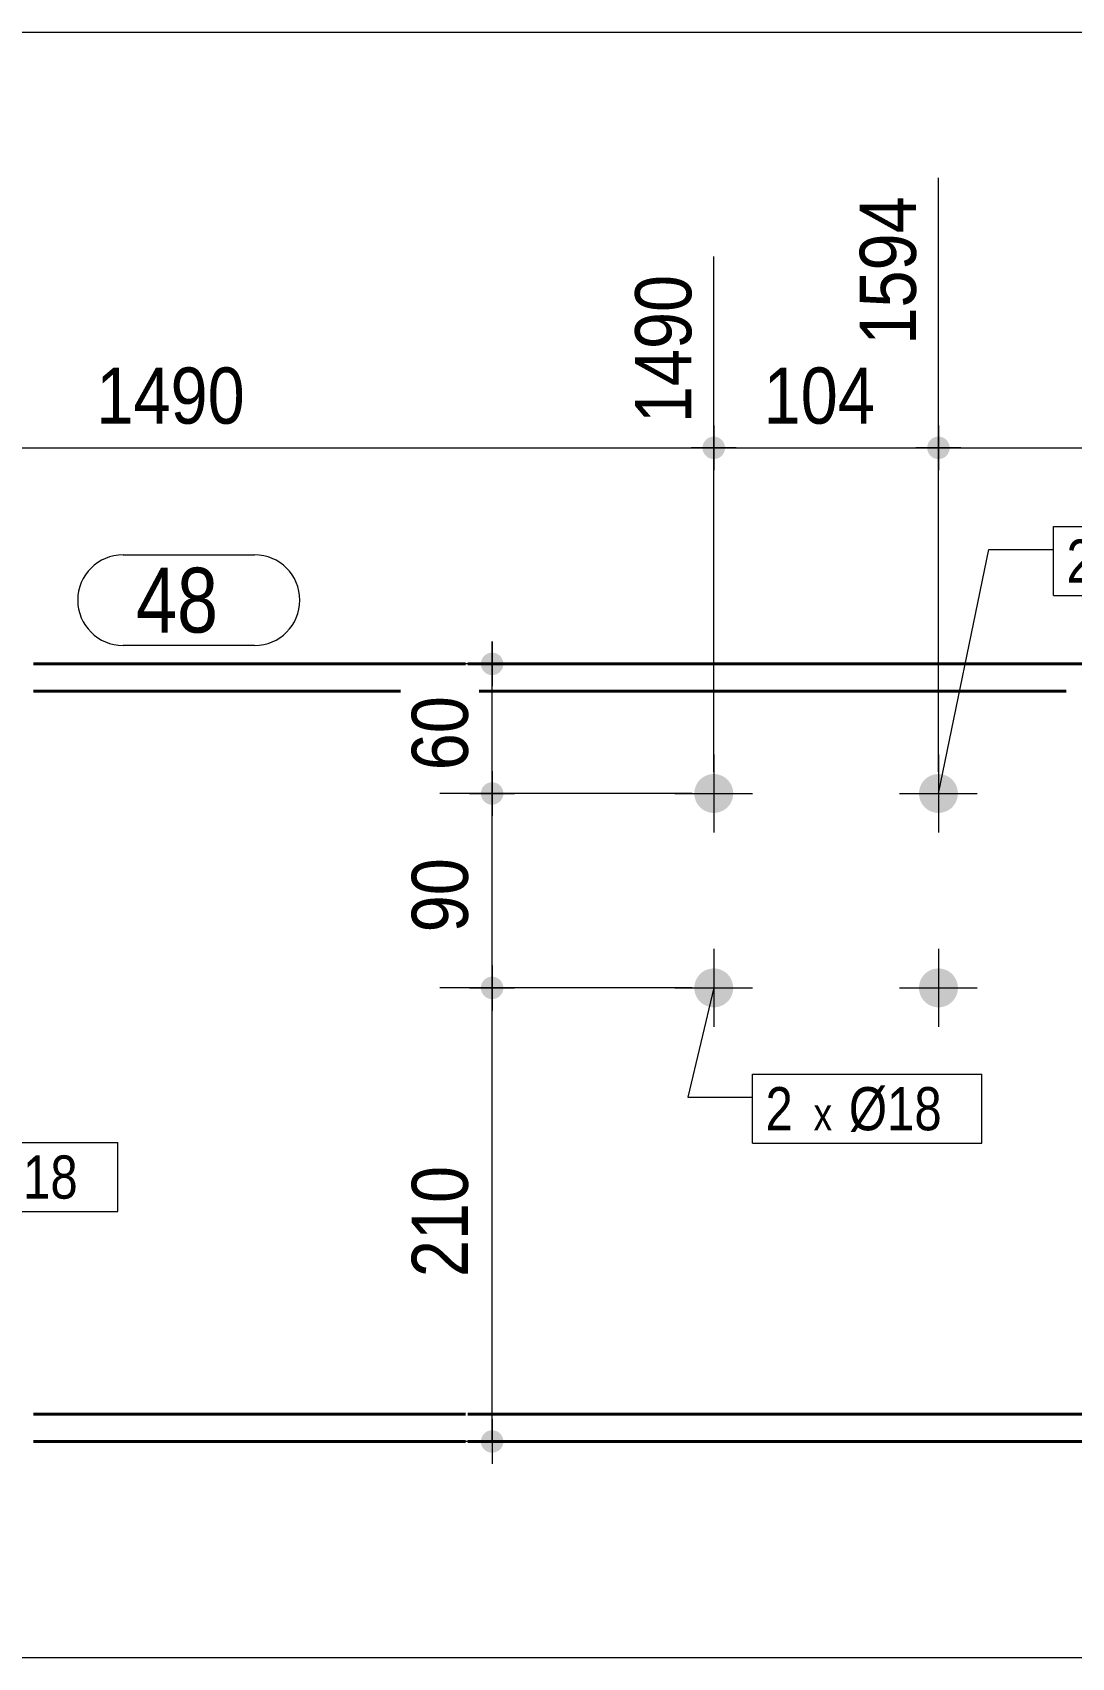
# Model space of a CAD drawing. Header units: millimetres. Extents: x 2 to 287, y 5 to 195.
# Drawn here: x 51.5 to 99.6, y 119.8 to 195 of the extents above; entities that cross this region are included whole.
import ezdxf

# ---------------------------------------------------------------- set-up
doc = ezdxf.new("R2010")
doc.units = ezdxf.units.MM
for name, color, linetype, lineweight in [('Boulon', 7, 'Continuous', 0), ('Cotation', 7, 'Continuous', 0), ('Désignation boulon', 3, 'Continuous', 0), ('Feuille dessin', 5, 'Continuous', 0), ('Piece', 2, 'Continuous', 0), ('Repère pièce', 3, 'Continuous', 0)]:
    doc.layers.add(name, color=color, linetype=linetype, lineweight=lineweight)
doc.styles.add('ARIAL', font='ARIAL.TTF')
doc.styles.add('COMIC_SANS_MS', font='COMIC.TTF')

# ---------------------------------------------------------------- blocks, each defined once
blk = doc.blocks.new('*A3')
at = {"layer": 'Boulon'}
for points in [[(92.557, 159.815), (92.561, 159.859), (92.566, 159.903), (92.574, 159.947), (92.583, 159.99), (92.595, 160.032), (92.609, 160.074), (92.625, 160.115), (92.643, 160.156), (92.663, 160.195), (92.684, 160.234), (92.708, 160.271), (92.733, 160.307), (92.761, 160.342), (92.789, 160.375), (92.82, 160.407), (92.852, 160.438), (92.885, 160.467), (92.92, 160.494), (92.956, 160.519), (92.994, 160.543), (93.032, 160.565), (93.071, 160.585), (93.112, 160.602), (93.153, 160.618), (93.195, 160.632), (93.238, 160.644), (93.281, 160.654), (93.324, 160.661), (93.368, 160.667), (93.412, 160.67), (93.456, 160.671), (93.5, 160.67), (93.544, 160.667), (93.588, 160.661), (93.632, 160.654), (93.675, 160.644), (93.718, 160.632), (93.759, 160.618), (93.801, 160.602), (93.841, 160.585), (93.881, 160.565), (93.919, 160.543), (93.956, 160.519), (93.992, 160.494), (94.027, 160.467), (94.061, 160.438), (94.093, 160.407), (94.123, 160.375), (94.152, 160.342), (94.179, 160.307), (94.205, 160.271), (94.228, 160.234), (94.25, 160.195), (94.27, 160.156), (94.288, 160.115), (94.304, 160.074), (94.318, 160.032), (94.329, 159.99), (94.339, 159.947), (94.347, 159.903), (94.352, 159.859), (94.355, 159.815), (94.356, 159.771), (94.355, 159.727), (94.352, 159.683), (94.347, 159.639), (94.339, 159.595), (94.329, 159.552), (94.318, 159.51), (94.304, 159.468), (94.288, 159.427), (94.27, 159.386), (94.25, 159.347), (94.228, 159.308), (94.205, 159.271), (94.179, 159.235), (94.152, 159.2), (94.123, 159.167), (94.093, 159.135), (94.061, 159.104), (94.027, 159.075), (93.992, 159.048), (93.956, 159.023), (93.919, 158.999), (93.881, 158.977), (93.841, 158.957), (93.801, 158.94), (93.759, 158.924), (93.718, 158.91), (93.675, 158.898), (93.632, 158.888), (93.588, 158.881), (93.544, 158.875), (93.5, 158.872), (93.456, 158.871), (93.412, 158.872), (93.368, 158.875), (93.324, 158.881), (93.281, 158.888), (93.238, 158.898), (93.195, 158.91), (93.153, 158.924), (93.112, 158.94), (93.071, 158.957), (93.032, 158.977), (92.994, 158.999), (92.956, 159.023), (92.92, 159.048), (92.885, 159.075), (92.852, 159.104), (92.82, 159.135), (92.789, 159.167), (92.761, 159.2), (92.733, 159.235), (92.708, 159.271), (92.684, 159.308), (92.663, 159.347), (92.643, 159.386), (92.625, 159.427), (92.609, 159.468), (92.595, 159.51), (92.583, 159.552), (92.574, 159.595), (92.566, 159.639), (92.561, 159.683), (92.557, 159.727), (92.556, 159.771)], [(92.557, 150.815), (92.561, 150.859), (92.566, 150.903), (92.574, 150.947), (92.583, 150.99), (92.595, 151.032), (92.609, 151.074), (92.625, 151.115), (92.643, 151.156), (92.663, 151.195), (92.684, 151.234), (92.708, 151.271), (92.733, 151.307), (92.761, 151.342), (92.789, 151.375), (92.82, 151.407), (92.852, 151.438), (92.885, 151.467), (92.92, 151.494), (92.956, 151.519), (92.994, 151.543), (93.032, 151.565), (93.071, 151.585), (93.112, 151.602), (93.153, 151.618), (93.195, 151.632), (93.238, 151.644), (93.281, 151.654), (93.324, 151.661), (93.368, 151.667), (93.412, 151.67), (93.456, 151.671), (93.5, 151.67), (93.544, 151.667), (93.588, 151.661), (93.632, 151.654), (93.675, 151.644), (93.718, 151.632), (93.759, 151.618), (93.801, 151.602), (93.841, 151.585), (93.881, 151.565), (93.919, 151.543), (93.956, 151.519), (93.992, 151.494), (94.027, 151.467), (94.061, 151.438), (94.093, 151.407), (94.123, 151.375), (94.152, 151.342), (94.179, 151.307), (94.205, 151.271), (94.228, 151.234), (94.25, 151.195), (94.27, 151.156), (94.288, 151.115), (94.304, 151.074), (94.318, 151.032), (94.329, 150.99), (94.339, 150.947), (94.347, 150.903), (94.352, 150.859), (94.355, 150.815), (94.356, 150.771), (94.355, 150.727), (94.352, 150.683), (94.347, 150.639), (94.339, 150.595), (94.329, 150.552), (94.318, 150.51), (94.304, 150.468), (94.288, 150.427), (94.27, 150.386), (94.25, 150.347), (94.228, 150.308), (94.205, 150.271), (94.179, 150.235), (94.152, 150.2), (94.123, 150.167), (94.093, 150.135), (94.061, 150.104), (94.027, 150.075), (93.992, 150.048), (93.956, 150.023), (93.919, 149.999), (93.881, 149.977), (93.841, 149.957), (93.801, 149.94), (93.759, 149.924), (93.718, 149.91), (93.675, 149.898), (93.632, 149.888), (93.588, 149.881), (93.544, 149.875), (93.5, 149.872), (93.456, 149.871), (93.412, 149.872), (93.368, 149.875), (93.324, 149.881), (93.281, 149.888), (93.238, 149.898), (93.195, 149.91), (93.153, 149.924), (93.112, 149.94), (93.071, 149.957), (93.032, 149.977), (92.994, 149.999), (92.956, 150.023), (92.92, 150.048), (92.885, 150.075), (92.852, 150.104), (92.82, 150.135), (92.789, 150.167), (92.761, 150.2), (92.733, 150.235), (92.708, 150.271), (92.684, 150.308), (92.663, 150.347), (92.643, 150.386), (92.625, 150.427), (92.609, 150.468), (92.595, 150.51), (92.583, 150.552), (92.574, 150.595), (92.566, 150.639), (92.561, 150.683), (92.557, 150.727), (92.556, 150.771)]]:
    blk.add_hatch(color=256, dxfattribs=at).paths.add_polyline_path(points, flags=17)
at = {"layer": 'Boulon', "linetype": 'Continuous', "lineweight": 0}
for p, q in [((93.456, 161.571), (93.456, 157.971)), ((91.656, 159.771), (95.256, 159.771)), ((93.456, 152.571), (93.456, 148.971)), ((91.656, 150.771), (95.256, 150.771))]:
    blk.add_line(p, q, dxfattribs=at)
blk = doc.blocks.new('*A4')
at = {"layer": 'Boulon'}
for points in [[(82.157, 159.815), (82.161, 159.859), (82.166, 159.903), (82.174, 159.947), (82.183, 159.99), (82.195, 160.032), (82.209, 160.074), (82.225, 160.115), (82.243, 160.156), (82.263, 160.195), (82.284, 160.234), (82.308, 160.271), (82.333, 160.307), (82.361, 160.342), (82.389, 160.375), (82.42, 160.407), (82.452, 160.438), (82.485, 160.467), (82.52, 160.494), (82.556, 160.519), (82.594, 160.543), (82.632, 160.565), (82.671, 160.585), (82.712, 160.602), (82.753, 160.618), (82.795, 160.632), (82.838, 160.644), (82.881, 160.654), (82.924, 160.661), (82.968, 160.667), (83.012, 160.67), (83.056, 160.671), (83.1, 160.67), (83.144, 160.667), (83.188, 160.661), (83.232, 160.654), (83.275, 160.644), (83.318, 160.632), (83.359, 160.618), (83.401, 160.602), (83.441, 160.585), (83.481, 160.565), (83.519, 160.543), (83.556, 160.519), (83.592, 160.494), (83.627, 160.467), (83.661, 160.438), (83.693, 160.407), (83.723, 160.375), (83.752, 160.342), (83.779, 160.307), (83.805, 160.271), (83.828, 160.234), (83.85, 160.195), (83.87, 160.156), (83.888, 160.115), (83.904, 160.074), (83.918, 160.032), (83.929, 159.99), (83.939, 159.947), (83.947, 159.903), (83.952, 159.859), (83.955, 159.815), (83.956, 159.771), (83.955, 159.727), (83.952, 159.683), (83.947, 159.639), (83.939, 159.595), (83.929, 159.552), (83.918, 159.51), (83.904, 159.468), (83.888, 159.427), (83.87, 159.386), (83.85, 159.347), (83.828, 159.308), (83.805, 159.271), (83.779, 159.235), (83.752, 159.2), (83.723, 159.167), (83.693, 159.135), (83.661, 159.104), (83.627, 159.075), (83.592, 159.048), (83.556, 159.023), (83.519, 158.999), (83.481, 158.977), (83.441, 158.957), (83.401, 158.94), (83.359, 158.924), (83.318, 158.91), (83.275, 158.898), (83.232, 158.888), (83.188, 158.881), (83.144, 158.875), (83.1, 158.872), (83.056, 158.871), (83.012, 158.872), (82.968, 158.875), (82.924, 158.881), (82.881, 158.888), (82.838, 158.898), (82.795, 158.91), (82.753, 158.924), (82.712, 158.94), (82.671, 158.957), (82.632, 158.977), (82.594, 158.999), (82.556, 159.023), (82.52, 159.048), (82.485, 159.075), (82.452, 159.104), (82.42, 159.135), (82.389, 159.167), (82.361, 159.2), (82.333, 159.235), (82.308, 159.271), (82.284, 159.308), (82.263, 159.347), (82.243, 159.386), (82.225, 159.427), (82.209, 159.468), (82.195, 159.51), (82.183, 159.552), (82.174, 159.595), (82.166, 159.639), (82.161, 159.683), (82.157, 159.727), (82.156, 159.771)], [(82.157, 150.815), (82.161, 150.859), (82.166, 150.903), (82.174, 150.947), (82.183, 150.99), (82.195, 151.032), (82.209, 151.074), (82.225, 151.115), (82.243, 151.156), (82.263, 151.195), (82.284, 151.234), (82.308, 151.271), (82.333, 151.307), (82.361, 151.342), (82.389, 151.375), (82.42, 151.407), (82.452, 151.438), (82.485, 151.467), (82.52, 151.494), (82.556, 151.519), (82.594, 151.543), (82.632, 151.565), (82.671, 151.585), (82.712, 151.602), (82.753, 151.618), (82.795, 151.632), (82.838, 151.644), (82.881, 151.654), (82.924, 151.661), (82.968, 151.667), (83.012, 151.67), (83.056, 151.671), (83.1, 151.67), (83.144, 151.667), (83.188, 151.661), (83.232, 151.654), (83.275, 151.644), (83.318, 151.632), (83.359, 151.618), (83.401, 151.602), (83.441, 151.585), (83.481, 151.565), (83.519, 151.543), (83.556, 151.519), (83.592, 151.494), (83.627, 151.467), (83.661, 151.438), (83.693, 151.407), (83.723, 151.375), (83.752, 151.342), (83.779, 151.307), (83.805, 151.271), (83.828, 151.234), (83.85, 151.195), (83.87, 151.156), (83.888, 151.115), (83.904, 151.074), (83.918, 151.032), (83.929, 150.99), (83.939, 150.947), (83.947, 150.903), (83.952, 150.859), (83.955, 150.815), (83.956, 150.771), (83.955, 150.727), (83.952, 150.683), (83.947, 150.639), (83.939, 150.595), (83.929, 150.552), (83.918, 150.51), (83.904, 150.468), (83.888, 150.427), (83.87, 150.386), (83.85, 150.347), (83.828, 150.308), (83.805, 150.271), (83.779, 150.235), (83.752, 150.2), (83.723, 150.167), (83.693, 150.135), (83.661, 150.104), (83.627, 150.075), (83.592, 150.048), (83.556, 150.023), (83.519, 149.999), (83.481, 149.977), (83.441, 149.957), (83.401, 149.94), (83.359, 149.924), (83.318, 149.91), (83.275, 149.898), (83.232, 149.888), (83.188, 149.881), (83.144, 149.875), (83.1, 149.872), (83.056, 149.871), (83.012, 149.872), (82.968, 149.875), (82.924, 149.881), (82.881, 149.888), (82.838, 149.898), (82.795, 149.91), (82.753, 149.924), (82.712, 149.94), (82.671, 149.957), (82.632, 149.977), (82.594, 149.999), (82.556, 150.023), (82.52, 150.048), (82.485, 150.075), (82.452, 150.104), (82.42, 150.135), (82.389, 150.167), (82.361, 150.2), (82.333, 150.235), (82.308, 150.271), (82.284, 150.308), (82.263, 150.347), (82.243, 150.386), (82.225, 150.427), (82.209, 150.468), (82.195, 150.51), (82.183, 150.552), (82.174, 150.595), (82.166, 150.639), (82.161, 150.683), (82.157, 150.727), (82.156, 150.771)]]:
    blk.add_hatch(color=256, dxfattribs=at).paths.add_polyline_path(points, flags=17)
at = {"layer": 'Boulon', "linetype": 'Continuous', "lineweight": 0}
for p, q in [((83.056, 161.571), (83.056, 157.971)), ((81.256, 159.771), (84.856, 159.771)), ((83.056, 152.571), (83.056, 148.971)), ((81.256, 150.771), (84.856, 150.771))]:
    blk.add_line(p, q, dxfattribs=at)
blk = doc.blocks.new('*A17')
at = {"layer": 'Piece', "color": 2, "linetype": 'Continuous', "lineweight": 40}
for p, q in [((71.570616, 165.771008), (51.570616, 165.771008)), ((104.841898, 165.771008), (71.670616, 165.771008)), ((68.556145, 164.501008), (51.570616, 164.501008)), ((99.374201, 164.501008), (72.196145, 164.501008)), ((71.570616, 131.041008), (51.570616, 131.041008)), ((104.841898, 131.041008), (71.670616, 131.041008)), ((51.570616, 129.771008), (71.570616, 129.771008)), ((71.670616, 129.771008), (104.841898, 129.771008))]:
    blk.add_line(p, q, dxfattribs=at)
blk = doc.blocks.new('*A35')
at = {"layer": 'Feuille dessin', "linetype": 'Continuous', "lineweight": 0}
blk.add_line((282, 195), (5, 195), dxfattribs=at)
blk = doc.blocks.new('*A49')
at = {"layer": 'Cotation'}
for points in [[(33.589, 175.252), (33.563, 175.254), (33.538, 175.257), (33.513, 175.261), (33.488, 175.267), (33.463, 175.273), (33.439, 175.281), (33.415, 175.291), (33.392, 175.301), (33.369, 175.312), (33.347, 175.325), (33.325, 175.339), (33.304, 175.353), (33.284, 175.369), (33.265, 175.386), (33.247, 175.403), (33.229, 175.422), (33.212, 175.441), (33.197, 175.461), (33.182, 175.482), (33.168, 175.504), (33.156, 175.526), (33.144, 175.549), (33.134, 175.572), (33.125, 175.596), (33.117, 175.62), (33.11, 175.645), (33.104, 175.67), (33.1, 175.695), (33.097, 175.72), (33.095, 175.745), (33.094, 175.771), (33.095, 175.797), (33.097, 175.822), (33.1, 175.847), (33.104, 175.872), (33.11, 175.897), (33.117, 175.922), (33.125, 175.946), (33.134, 175.97), (33.144, 175.993), (33.156, 176.016), (33.168, 176.038), (33.182, 176.06), (33.197, 176.081), (33.212, 176.101), (33.229, 176.12), (33.247, 176.139), (33.265, 176.156), (33.284, 176.173), (33.304, 176.189), (33.325, 176.203), (33.347, 176.217), (33.369, 176.23), (33.392, 176.241), (33.415, 176.251), (33.439, 176.261), (33.463, 176.269), (33.488, 176.275), (33.513, 176.281), (33.538, 176.285), (33.563, 176.289), (33.589, 176.29), (33.614, 176.291), (33.64, 176.29), (33.665, 176.289), (33.691, 176.285), (33.716, 176.281), (33.741, 176.275), (33.765, 176.269), (33.789, 176.261), (33.813, 176.251), (33.837, 176.241), (33.859, 176.23), (33.882, 176.217), (33.903, 176.203), (33.924, 176.189), (33.944, 176.173), (33.963, 176.156), (33.982, 176.139), (33.999, 176.12), (34.016, 176.101), (34.032, 176.081), (34.047, 176.06), (34.06, 176.038), (34.073, 176.016), (34.084, 175.993), (34.095, 175.97), (34.104, 175.946), (34.112, 175.922), (34.119, 175.897), (34.124, 175.872), (34.129, 175.847), (34.132, 175.822), (34.134, 175.797), (34.134, 175.771), (34.134, 175.745), (34.132, 175.72), (34.129, 175.695), (34.124, 175.67), (34.119, 175.645), (34.112, 175.62), (34.104, 175.596), (34.095, 175.572), (34.084, 175.549), (34.073, 175.526), (34.06, 175.504), (34.047, 175.482), (34.032, 175.461), (34.016, 175.441), (33.999, 175.422), (33.982, 175.403), (33.963, 175.386), (33.944, 175.369), (33.924, 175.353), (33.903, 175.339), (33.882, 175.325), (33.859, 175.312), (33.837, 175.301), (33.813, 175.291), (33.789, 175.281), (33.765, 175.273), (33.741, 175.267), (33.716, 175.261), (33.691, 175.257), (33.665, 175.254), (33.64, 175.252), (33.614, 175.251)], [(83.031, 175.252), (83.005, 175.254), (82.98, 175.257), (82.955, 175.261), (82.93, 175.267), (82.905, 175.273), (82.881, 175.281), (82.857, 175.291), (82.834, 175.301), (82.811, 175.312), (82.789, 175.325), (82.767, 175.339), (82.746, 175.353), (82.726, 175.369), (82.707, 175.386), (82.689, 175.403), (82.671, 175.422), (82.654, 175.441), (82.639, 175.461), (82.624, 175.482), (82.61, 175.504), (82.598, 175.526), (82.586, 175.549), (82.576, 175.572), (82.567, 175.596), (82.559, 175.62), (82.552, 175.645), (82.546, 175.67), (82.542, 175.695), (82.539, 175.72), (82.537, 175.745), (82.536, 175.771), (82.537, 175.797), (82.539, 175.822), (82.542, 175.847), (82.546, 175.872), (82.552, 175.897), (82.559, 175.922), (82.567, 175.946), (82.576, 175.97), (82.586, 175.993), (82.598, 176.016), (82.61, 176.038), (82.624, 176.06), (82.639, 176.081), (82.654, 176.101), (82.671, 176.12), (82.689, 176.139), (82.707, 176.156), (82.726, 176.173), (82.746, 176.189), (82.767, 176.203), (82.789, 176.217), (82.811, 176.23), (82.834, 176.241), (82.857, 176.251), (82.881, 176.261), (82.905, 176.269), (82.93, 176.275), (82.955, 176.281), (82.98, 176.285), (83.005, 176.289), (83.031, 176.29), (83.056, 176.291), (83.082, 176.29), (83.107, 176.289), (83.133, 176.285), (83.158, 176.281), (83.183, 176.275), (83.207, 176.269), (83.231, 176.261), (83.255, 176.251), (83.279, 176.241), (83.301, 176.23), (83.324, 176.217), (83.345, 176.203), (83.366, 176.189), (83.386, 176.173), (83.405, 176.156), (83.424, 176.139), (83.442, 176.12), (83.458, 176.101), (83.474, 176.081), (83.489, 176.06), (83.502, 176.038), (83.515, 176.016), (83.526, 175.993), (83.537, 175.97), (83.546, 175.946), (83.554, 175.922), (83.561, 175.897), (83.566, 175.872), (83.571, 175.847), (83.574, 175.822), (83.576, 175.797), (83.576, 175.771), (83.576, 175.745), (83.574, 175.72), (83.571, 175.695), (83.566, 175.67), (83.561, 175.645), (83.554, 175.62), (83.546, 175.596), (83.537, 175.572), (83.526, 175.549), (83.515, 175.526), (83.502, 175.504), (83.489, 175.482), (83.474, 175.461), (83.458, 175.441), (83.442, 175.422), (83.424, 175.403), (83.405, 175.386), (83.386, 175.369), (83.366, 175.353), (83.345, 175.339), (83.324, 175.325), (83.301, 175.312), (83.279, 175.301), (83.255, 175.291), (83.231, 175.281), (83.207, 175.273), (83.183, 175.267), (83.158, 175.261), (83.133, 175.257), (83.107, 175.254), (83.082, 175.252), (83.056, 175.251)]]:
    blk.add_hatch(color=256, dxfattribs=at).paths.add_polyline_path(points, flags=17)
at = {"layer": 'Cotation', "linetype": 'Continuous', "lineweight": 0}
for p, q in [((83.056, 160.771), (83.056, 184.625)), ((33.614, 166.771), (33.614, 178.839)), ((33.614, 176.811), (33.614, 174.731)), ((83.056, 176.811), (83.056, 174.731)), ((34.654, 175.771), (32.574, 175.771)), ((33.614, 175.771), (32.574, 175.771)), ((33.614, 175.771), (83.056, 175.771)), ((84.096, 175.771), (82.016, 175.771)), ((83.056, 175.771), (84.096, 175.771))]:
    blk.add_line(p, q, dxfattribs=at)
at = {"layer": 'Cotation'}
for p in [(33.614, 175.771), (83.056, 175.771)]:
    blk.add_point(p, dxfattribs=at)
at = {"layer": 'Cotation', "style": 'ARIAL', "width": 0.85}
for s, p in [('1490', (82.016, 176.911)), ('0', (32.574, 176.911))]:
    blk.add_text(s, height=2.6, rotation=90.00021, dxfattribs=at).set_placement(p)
blk.add_text('1490', height=2.6, dxfattribs=at).set_placement((54.478, 176.891))
blk = doc.blocks.new('*A50')
at = {"layer": 'Cotation'}
for points in [[(83.031, 175.252), (83.005, 175.254), (82.98, 175.257), (82.955, 175.261), (82.93, 175.267), (82.905, 175.273), (82.881, 175.281), (82.857, 175.291), (82.834, 175.301), (82.811, 175.312), (82.789, 175.325), (82.767, 175.339), (82.746, 175.353), (82.726, 175.369), (82.707, 175.386), (82.689, 175.403), (82.671, 175.422), (82.654, 175.441), (82.639, 175.461), (82.624, 175.482), (82.61, 175.504), (82.598, 175.526), (82.586, 175.549), (82.576, 175.572), (82.567, 175.596), (82.559, 175.62), (82.552, 175.645), (82.546, 175.67), (82.542, 175.695), (82.539, 175.72), (82.537, 175.745), (82.536, 175.771), (82.537, 175.797), (82.539, 175.822), (82.542, 175.847), (82.546, 175.872), (82.552, 175.897), (82.559, 175.922), (82.567, 175.946), (82.576, 175.97), (82.586, 175.993), (82.598, 176.016), (82.61, 176.038), (82.624, 176.06), (82.639, 176.081), (82.654, 176.101), (82.671, 176.12), (82.689, 176.139), (82.707, 176.156), (82.726, 176.173), (82.746, 176.189), (82.767, 176.203), (82.789, 176.217), (82.811, 176.23), (82.834, 176.241), (82.857, 176.251), (82.881, 176.261), (82.905, 176.269), (82.93, 176.275), (82.955, 176.281), (82.98, 176.285), (83.005, 176.289), (83.031, 176.29), (83.056, 176.291), (83.082, 176.29), (83.107, 176.289), (83.133, 176.285), (83.158, 176.281), (83.183, 176.275), (83.207, 176.269), (83.231, 176.261), (83.255, 176.251), (83.279, 176.241), (83.301, 176.23), (83.324, 176.217), (83.345, 176.203), (83.366, 176.189), (83.386, 176.173), (83.405, 176.156), (83.424, 176.139), (83.442, 176.12), (83.458, 176.101), (83.474, 176.081), (83.489, 176.06), (83.502, 176.038), (83.515, 176.016), (83.526, 175.993), (83.537, 175.97), (83.546, 175.946), (83.554, 175.922), (83.561, 175.897), (83.566, 175.872), (83.571, 175.847), (83.574, 175.822), (83.576, 175.797), (83.576, 175.771), (83.576, 175.745), (83.574, 175.72), (83.571, 175.695), (83.566, 175.67), (83.561, 175.645), (83.554, 175.62), (83.546, 175.596), (83.537, 175.572), (83.526, 175.549), (83.515, 175.526), (83.502, 175.504), (83.489, 175.482), (83.474, 175.461), (83.458, 175.441), (83.442, 175.422), (83.424, 175.403), (83.405, 175.386), (83.386, 175.369), (83.366, 175.353), (83.345, 175.339), (83.324, 175.325), (83.301, 175.312), (83.279, 175.301), (83.255, 175.291), (83.231, 175.281), (83.207, 175.273), (83.183, 175.267), (83.158, 175.261), (83.133, 175.257), (83.107, 175.254), (83.082, 175.252), (83.056, 175.251)], [(93.431, 175.252), (93.405, 175.254), (93.38, 175.257), (93.355, 175.261), (93.33, 175.267), (93.305, 175.273), (93.281, 175.281), (93.257, 175.291), (93.234, 175.301), (93.211, 175.312), (93.189, 175.325), (93.167, 175.339), (93.146, 175.353), (93.126, 175.369), (93.107, 175.386), (93.089, 175.403), (93.071, 175.422), (93.054, 175.441), (93.039, 175.461), (93.024, 175.482), (93.01, 175.504), (92.998, 175.526), (92.986, 175.549), (92.976, 175.572), (92.967, 175.596), (92.959, 175.62), (92.952, 175.645), (92.946, 175.67), (92.942, 175.695), (92.939, 175.72), (92.937, 175.745), (92.936, 175.771), (92.937, 175.797), (92.939, 175.822), (92.942, 175.847), (92.946, 175.872), (92.952, 175.897), (92.959, 175.922), (92.967, 175.946), (92.976, 175.97), (92.986, 175.993), (92.998, 176.016), (93.01, 176.038), (93.024, 176.06), (93.039, 176.081), (93.054, 176.101), (93.071, 176.12), (93.089, 176.139), (93.107, 176.156), (93.126, 176.173), (93.146, 176.189), (93.167, 176.203), (93.189, 176.217), (93.211, 176.23), (93.234, 176.241), (93.257, 176.251), (93.281, 176.261), (93.305, 176.269), (93.33, 176.275), (93.355, 176.281), (93.38, 176.285), (93.405, 176.289), (93.431, 176.29), (93.456, 176.291), (93.482, 176.29), (93.507, 176.289), (93.533, 176.285), (93.558, 176.281), (93.583, 176.275), (93.607, 176.269), (93.631, 176.261), (93.655, 176.251), (93.679, 176.241), (93.701, 176.23), (93.724, 176.217), (93.745, 176.203), (93.766, 176.189), (93.786, 176.173), (93.805, 176.156), (93.824, 176.139), (93.842, 176.12), (93.858, 176.101), (93.874, 176.081), (93.889, 176.06), (93.902, 176.038), (93.915, 176.016), (93.926, 175.993), (93.937, 175.97), (93.946, 175.946), (93.954, 175.922), (93.961, 175.897), (93.966, 175.872), (93.971, 175.847), (93.974, 175.822), (93.976, 175.797), (93.976, 175.771), (93.976, 175.745), (93.974, 175.72), (93.971, 175.695), (93.966, 175.67), (93.961, 175.645), (93.954, 175.62), (93.946, 175.596), (93.937, 175.572), (93.926, 175.549), (93.915, 175.526), (93.902, 175.504), (93.889, 175.482), (93.874, 175.461), (93.858, 175.441), (93.842, 175.422), (93.824, 175.403), (93.805, 175.386), (93.786, 175.369), (93.766, 175.353), (93.745, 175.339), (93.724, 175.325), (93.701, 175.312), (93.679, 175.301), (93.655, 175.291), (93.631, 175.281), (93.607, 175.273), (93.583, 175.267), (93.558, 175.261), (93.533, 175.257), (93.507, 175.254), (93.482, 175.252), (93.456, 175.251)]]:
    blk.add_hatch(color=256, dxfattribs=at).paths.add_polyline_path(points, flags=17)
at = {"layer": 'Cotation', "linetype": 'Continuous', "lineweight": 0}
for p, q in [((93.456, 160.771), (93.456, 188.265)), ((83.056, 160.771), (83.056, 184.625)), ((83.056, 176.811), (83.056, 174.731)), ((93.456, 176.811), (93.456, 174.731)), ((84.096, 175.771), (82.016, 175.771)), ((83.056, 175.771), (82.016, 175.771)), ((83.056, 175.771), (93.456, 175.771)), ((94.496, 175.771), (92.416, 175.771)), ((93.456, 175.771), (94.496, 175.771))]:
    blk.add_line(p, q, dxfattribs=at)
at = {"layer": 'Cotation'}
for p in [(83.056, 175.771), (93.456, 175.771)]:
    blk.add_point(p, dxfattribs=at)
at = {"layer": 'Cotation', "style": 'ARIAL', "width": 0.85}
blk.add_text('1594', height=2.6, rotation=90.00021, dxfattribs=at).set_placement((92.416, 180.551))
blk.add_text('104', height=2.6, dxfattribs=at).set_placement((85.364, 176.891))
blk = doc.blocks.new('*A51')
at = {"layer": 'Cotation'}
for points in [[(93.431, 175.252), (93.405, 175.254), (93.38, 175.257), (93.355, 175.261), (93.33, 175.267), (93.305, 175.273), (93.281, 175.281), (93.257, 175.291), (93.234, 175.301), (93.211, 175.312), (93.189, 175.325), (93.167, 175.339), (93.146, 175.353), (93.126, 175.369), (93.107, 175.386), (93.089, 175.403), (93.071, 175.422), (93.054, 175.441), (93.039, 175.461), (93.024, 175.482), (93.01, 175.504), (92.998, 175.526), (92.986, 175.549), (92.976, 175.572), (92.967, 175.596), (92.959, 175.62), (92.952, 175.645), (92.946, 175.67), (92.942, 175.695), (92.939, 175.72), (92.937, 175.745), (92.936, 175.771), (92.937, 175.797), (92.939, 175.822), (92.942, 175.847), (92.946, 175.872), (92.952, 175.897), (92.959, 175.922), (92.967, 175.946), (92.976, 175.97), (92.986, 175.993), (92.998, 176.016), (93.01, 176.038), (93.024, 176.06), (93.039, 176.081), (93.054, 176.101), (93.071, 176.12), (93.089, 176.139), (93.107, 176.156), (93.126, 176.173), (93.146, 176.189), (93.167, 176.203), (93.189, 176.217), (93.211, 176.23), (93.234, 176.241), (93.257, 176.251), (93.281, 176.261), (93.305, 176.269), (93.33, 176.275), (93.355, 176.281), (93.38, 176.285), (93.405, 176.289), (93.431, 176.29), (93.456, 176.291), (93.482, 176.29), (93.507, 176.289), (93.533, 176.285), (93.558, 176.281), (93.583, 176.275), (93.607, 176.269), (93.631, 176.261), (93.655, 176.251), (93.679, 176.241), (93.701, 176.23), (93.724, 176.217), (93.745, 176.203), (93.766, 176.189), (93.786, 176.173), (93.805, 176.156), (93.824, 176.139), (93.842, 176.12), (93.858, 176.101), (93.874, 176.081), (93.889, 176.06), (93.902, 176.038), (93.915, 176.016), (93.926, 175.993), (93.937, 175.97), (93.946, 175.946), (93.954, 175.922), (93.961, 175.897), (93.966, 175.872), (93.971, 175.847), (93.974, 175.822), (93.976, 175.797), (93.976, 175.771), (93.976, 175.745), (93.974, 175.72), (93.971, 175.695), (93.966, 175.67), (93.961, 175.645), (93.954, 175.62), (93.946, 175.596), (93.937, 175.572), (93.926, 175.549), (93.915, 175.526), (93.902, 175.504), (93.889, 175.482), (93.874, 175.461), (93.858, 175.441), (93.842, 175.422), (93.824, 175.403), (93.805, 175.386), (93.786, 175.369), (93.766, 175.353), (93.745, 175.339), (93.724, 175.325), (93.701, 175.312), (93.679, 175.301), (93.655, 175.291), (93.631, 175.281), (93.607, 175.273), (93.583, 175.267), (93.558, 175.261), (93.533, 175.257), (93.507, 175.254), (93.482, 175.252), (93.456, 175.251)], [(116.302, 175.252), (116.277, 175.254), (116.251, 175.257), (116.226, 175.261), (116.201, 175.267), (116.177, 175.273), (116.152, 175.281), (116.129, 175.291), (116.105, 175.301), (116.082, 175.312), (116.06, 175.325), (116.039, 175.339), (116.018, 175.353), (115.998, 175.369), (115.978, 175.386), (115.96, 175.403), (115.942, 175.422), (115.926, 175.441), (115.91, 175.461), (115.895, 175.482), (115.882, 175.504), (115.869, 175.526), (115.857, 175.549), (115.847, 175.572), (115.838, 175.596), (115.83, 175.62), (115.823, 175.645), (115.818, 175.67), (115.813, 175.695), (115.81, 175.72), (115.808, 175.745), (115.808, 175.771), (115.808, 175.797), (115.81, 175.822), (115.813, 175.847), (115.818, 175.872), (115.823, 175.897), (115.83, 175.922), (115.838, 175.946), (115.847, 175.97), (115.857, 175.993), (115.869, 176.016), (115.882, 176.038), (115.895, 176.06), (115.91, 176.081), (115.926, 176.101), (115.942, 176.12), (115.96, 176.139), (115.978, 176.156), (115.998, 176.173), (116.018, 176.189), (116.039, 176.203), (116.06, 176.217), (116.082, 176.23), (116.105, 176.241), (116.129, 176.251), (116.152, 176.261), (116.177, 176.269), (116.201, 176.275), (116.226, 176.281), (116.251, 176.285), (116.277, 176.289), (116.302, 176.29), (116.328, 176.291), (116.353, 176.29), (116.379, 176.289), (116.404, 176.285), (116.429, 176.281), (116.454, 176.275), (116.478, 176.269), (116.503, 176.261), (116.527, 176.251), (116.55, 176.241), (116.573, 176.23), (116.595, 176.217), (116.616, 176.203), (116.637, 176.189), (116.657, 176.173), (116.677, 176.156), (116.695, 176.139), (116.713, 176.12), (116.73, 176.101), (116.745, 176.081), (116.76, 176.06), (116.774, 176.038), (116.786, 176.016), (116.798, 175.993), (116.808, 175.97), (116.817, 175.946), (116.825, 175.922), (116.832, 175.897), (116.838, 175.872), (116.842, 175.847), (116.845, 175.822), (116.847, 175.797), (116.848, 175.771), (116.847, 175.745), (116.845, 175.72), (116.842, 175.695), (116.838, 175.67), (116.832, 175.645), (116.825, 175.62), (116.817, 175.596), (116.808, 175.572), (116.798, 175.549), (116.786, 175.526), (116.774, 175.504), (116.76, 175.482), (116.745, 175.461), (116.73, 175.441), (116.713, 175.422), (116.695, 175.403), (116.677, 175.386), (116.657, 175.369), (116.637, 175.353), (116.616, 175.339), (116.595, 175.325), (116.573, 175.312), (116.55, 175.301), (116.527, 175.291), (116.503, 175.281), (116.478, 175.273), (116.454, 175.267), (116.429, 175.261), (116.404, 175.257), (116.379, 175.254), (116.353, 175.252), (116.328, 175.251)]]:
    blk.add_hatch(color=256, dxfattribs=at).paths.add_polyline_path(points, flags=17)
at = {"layer": 'Cotation', "linetype": 'Continuous', "lineweight": 0}
for p, q in [((93.456, 160.771), (93.456, 188.265)), ((116.328, 160.771), (116.328, 184.625)), ((93.456, 176.811), (93.456, 174.731)), ((116.328, 176.811), (116.328, 174.731)), ((94.496, 175.771), (92.416, 175.771)), ((93.456, 175.771), (92.416, 175.771)), ((93.456, 175.771), (116.328, 175.771)), ((117.368, 175.771), (115.288, 175.771)), ((116.328, 175.771), (117.368, 175.771))]:
    blk.add_line(p, q, dxfattribs=at)
at = {"layer": 'Cotation'}
for p in [(93.456, 175.771), (116.328, 175.771)]:
    blk.add_point(p, dxfattribs=at)
at = {"layer": 'Cotation', "style": 'ARIAL', "width": 0.85}
blk.add_text('2120', height=2.6, rotation=90.00021, dxfattribs=at).set_placement((115.288, 176.911))
blk.add_text('527', height=2.6, dxfattribs=at).set_placement((101.999, 176.891))
blk = doc.blocks.new('*A62')
at = {"layer": 'Cotation'}
for points in [[(72.771, 150.252), (72.745, 150.253), (72.72, 150.257), (72.695, 150.261), (72.67, 150.267), (72.645, 150.273), (72.621, 150.281), (72.597, 150.291), (72.574, 150.301), (72.551, 150.312), (72.529, 150.325), (72.507, 150.339), (72.486, 150.353), (72.466, 150.369), (72.447, 150.386), (72.428, 150.403), (72.411, 150.422), (72.394, 150.441), (72.378, 150.461), (72.364, 150.482), (72.35, 150.504), (72.338, 150.526), (72.326, 150.549), (72.316, 150.572), (72.307, 150.596), (72.299, 150.62), (72.292, 150.645), (72.286, 150.67), (72.282, 150.695), (72.279, 150.72), (72.277, 150.745), (72.276, 150.771), (72.277, 150.796), (72.279, 150.822), (72.282, 150.847), (72.286, 150.872), (72.292, 150.897), (72.299, 150.922), (72.307, 150.946), (72.316, 150.97), (72.326, 150.993), (72.338, 151.016), (72.35, 151.038), (72.364, 151.06), (72.378, 151.081), (72.394, 151.101), (72.411, 151.12), (72.428, 151.139), (72.447, 151.156), (72.466, 151.173), (72.486, 151.189), (72.507, 151.203), (72.529, 151.217), (72.551, 151.23), (72.574, 151.241), (72.597, 151.251), (72.621, 151.261), (72.645, 151.269), (72.67, 151.275), (72.695, 151.281), (72.72, 151.285), (72.745, 151.288), (72.771, 151.29), (72.796, 151.291), (72.822, 151.29), (72.847, 151.288), (72.872, 151.285), (72.898, 151.281), (72.922, 151.275), (72.947, 151.269), (72.971, 151.261), (72.995, 151.251), (73.018, 151.241), (73.041, 151.23), (73.063, 151.217), (73.085, 151.203), (73.106, 151.189), (73.126, 151.173), (73.145, 151.156), (73.164, 151.139), (73.181, 151.12), (73.198, 151.101), (73.214, 151.081), (73.229, 151.06), (73.242, 151.038), (73.255, 151.016), (73.266, 150.993), (73.277, 150.97), (73.286, 150.946), (73.294, 150.922), (73.301, 150.897), (73.306, 150.872), (73.311, 150.847), (73.314, 150.822), (73.316, 150.796), (73.316, 150.771), (73.316, 150.745), (73.314, 150.72), (73.311, 150.695), (73.306, 150.67), (73.301, 150.645), (73.294, 150.62), (73.286, 150.596), (73.277, 150.572), (73.266, 150.549), (73.255, 150.526), (73.242, 150.504), (73.229, 150.482), (73.214, 150.461), (73.198, 150.441), (73.181, 150.422), (73.164, 150.403), (73.145, 150.386), (73.126, 150.369), (73.106, 150.353), (73.085, 150.339), (73.063, 150.325), (73.041, 150.312), (73.018, 150.301), (72.995, 150.291), (72.971, 150.281), (72.947, 150.273), (72.922, 150.267), (72.898, 150.261), (72.872, 150.257), (72.847, 150.253), (72.822, 150.252), (72.796, 150.251)], [(72.771, 129.252), (72.745, 129.254), (72.72, 129.257), (72.695, 129.261), (72.67, 129.267), (72.645, 129.273), (72.621, 129.281), (72.597, 129.291), (72.574, 129.301), (72.551, 129.312), (72.529, 129.325), (72.507, 129.339), (72.486, 129.353), (72.466, 129.369), (72.447, 129.386), (72.428, 129.403), (72.411, 129.422), (72.394, 129.441), (72.378, 129.461), (72.364, 129.482), (72.35, 129.504), (72.338, 129.526), (72.326, 129.549), (72.316, 129.572), (72.307, 129.596), (72.299, 129.62), (72.292, 129.645), (72.286, 129.67), (72.282, 129.695), (72.279, 129.72), (72.277, 129.745), (72.276, 129.771), (72.277, 129.797), (72.279, 129.822), (72.282, 129.847), (72.286, 129.872), (72.292, 129.897), (72.299, 129.922), (72.307, 129.946), (72.316, 129.97), (72.326, 129.993), (72.338, 130.016), (72.35, 130.038), (72.364, 130.06), (72.378, 130.081), (72.394, 130.101), (72.411, 130.12), (72.428, 130.139), (72.447, 130.156), (72.466, 130.173), (72.486, 130.189), (72.507, 130.203), (72.529, 130.217), (72.551, 130.23), (72.574, 130.241), (72.597, 130.251), (72.621, 130.261), (72.645, 130.269), (72.67, 130.275), (72.695, 130.281), (72.72, 130.285), (72.745, 130.289), (72.771, 130.29), (72.796, 130.291), (72.822, 130.29), (72.847, 130.289), (72.872, 130.285), (72.898, 130.281), (72.922, 130.275), (72.947, 130.269), (72.971, 130.261), (72.995, 130.251), (73.018, 130.241), (73.041, 130.23), (73.063, 130.217), (73.085, 130.203), (73.106, 130.189), (73.126, 130.173), (73.145, 130.156), (73.164, 130.139), (73.181, 130.12), (73.198, 130.101), (73.214, 130.081), (73.229, 130.06), (73.242, 130.038), (73.255, 130.016), (73.266, 129.993), (73.277, 129.97), (73.286, 129.946), (73.294, 129.922), (73.301, 129.897), (73.306, 129.872), (73.311, 129.847), (73.314, 129.822), (73.316, 129.797), (73.316, 129.771), (73.316, 129.745), (73.314, 129.72), (73.311, 129.695), (73.306, 129.67), (73.301, 129.645), (73.294, 129.62), (73.286, 129.596), (73.277, 129.572), (73.266, 129.549), (73.255, 129.526), (73.242, 129.504), (73.229, 129.482), (73.214, 129.461), (73.198, 129.441), (73.181, 129.422), (73.164, 129.403), (73.145, 129.386), (73.126, 129.369), (73.106, 129.353), (73.085, 129.339), (73.063, 129.325), (73.041, 129.312), (73.018, 129.301), (72.995, 129.291), (72.971, 129.281), (72.947, 129.273), (72.922, 129.267), (72.898, 129.261), (72.872, 129.257), (72.847, 129.254), (72.822, 129.252), (72.796, 129.251)]]:
    blk.add_hatch(color=256, dxfattribs=at).paths.add_polyline_path(points, flags=17)
at = {"layer": 'Cotation', "linetype": 'Continuous', "lineweight": 0}
for p, q in [((72.796, 151.811), (72.796, 149.731)), ((72.796, 150.771), (72.796, 151.811)), ((82.056, 150.771), (70.376, 150.771)), ((71.756, 150.771), (73.836, 150.771)), ((72.796, 129.771), (72.796, 150.771)), ((72.796, 130.811), (72.796, 128.731)), ((92.456, 129.771), (70.376, 129.771)), ((71.756, 129.771), (73.836, 129.771)), ((72.796, 129.771), (72.796, 128.731))]:
    blk.add_line(p, q, dxfattribs=at)
at = {"layer": 'Cotation'}
for p in [(72.796, 150.771), (72.796, 129.771)]:
    blk.add_point(p, dxfattribs=at)
at = {"layer": 'Cotation', "style": 'ARIAL', "width": 0.85}
blk.add_text('210', height=2.6, rotation=90.00021, dxfattribs=at).set_placement((71.676, 137.378))
blk = doc.blocks.new('*A63')
at = {"layer": 'Cotation'}
for points in [[(72.771, 159.252), (72.745, 159.254), (72.72, 159.257), (72.695, 159.261), (72.67, 159.267), (72.645, 159.273), (72.621, 159.281), (72.597, 159.291), (72.574, 159.301), (72.551, 159.312), (72.529, 159.325), (72.507, 159.339), (72.486, 159.353), (72.466, 159.369), (72.447, 159.386), (72.428, 159.403), (72.411, 159.422), (72.394, 159.441), (72.378, 159.461), (72.364, 159.482), (72.35, 159.504), (72.338, 159.526), (72.326, 159.549), (72.316, 159.572), (72.307, 159.596), (72.299, 159.62), (72.292, 159.645), (72.286, 159.67), (72.282, 159.695), (72.279, 159.72), (72.277, 159.746), (72.276, 159.771), (72.277, 159.797), (72.279, 159.822), (72.282, 159.847), (72.286, 159.872), (72.292, 159.897), (72.299, 159.922), (72.307, 159.946), (72.316, 159.97), (72.326, 159.993), (72.338, 160.016), (72.35, 160.038), (72.364, 160.06), (72.378, 160.081), (72.394, 160.101), (72.411, 160.12), (72.428, 160.139), (72.447, 160.156), (72.466, 160.173), (72.486, 160.189), (72.507, 160.203), (72.529, 160.217), (72.551, 160.23), (72.574, 160.241), (72.597, 160.251), (72.621, 160.261), (72.645, 160.269), (72.67, 160.275), (72.695, 160.281), (72.72, 160.285), (72.745, 160.289), (72.771, 160.29), (72.796, 160.291), (72.822, 160.29), (72.847, 160.289), (72.872, 160.285), (72.898, 160.281), (72.922, 160.275), (72.947, 160.269), (72.971, 160.261), (72.995, 160.251), (73.018, 160.241), (73.041, 160.23), (73.063, 160.217), (73.085, 160.203), (73.106, 160.189), (73.126, 160.173), (73.145, 160.156), (73.164, 160.139), (73.181, 160.12), (73.198, 160.101), (73.214, 160.081), (73.229, 160.06), (73.242, 160.038), (73.255, 160.016), (73.266, 159.993), (73.277, 159.97), (73.286, 159.946), (73.294, 159.922), (73.301, 159.897), (73.306, 159.872), (73.311, 159.847), (73.314, 159.822), (73.316, 159.797), (73.316, 159.771), (73.316, 159.746), (73.314, 159.72), (73.311, 159.695), (73.306, 159.67), (73.301, 159.645), (73.294, 159.62), (73.286, 159.596), (73.277, 159.572), (73.266, 159.549), (73.255, 159.526), (73.242, 159.504), (73.229, 159.482), (73.214, 159.461), (73.198, 159.441), (73.181, 159.422), (73.164, 159.403), (73.145, 159.386), (73.126, 159.369), (73.106, 159.353), (73.085, 159.339), (73.063, 159.325), (73.041, 159.312), (73.018, 159.301), (72.995, 159.291), (72.971, 159.281), (72.947, 159.273), (72.922, 159.267), (72.898, 159.261), (72.872, 159.257), (72.847, 159.254), (72.822, 159.252), (72.796, 159.251)], [(72.771, 150.252), (72.745, 150.253), (72.72, 150.257), (72.695, 150.261), (72.67, 150.267), (72.645, 150.273), (72.621, 150.281), (72.597, 150.291), (72.574, 150.301), (72.551, 150.312), (72.529, 150.325), (72.507, 150.339), (72.486, 150.353), (72.466, 150.369), (72.447, 150.386), (72.428, 150.403), (72.411, 150.422), (72.394, 150.441), (72.378, 150.461), (72.364, 150.482), (72.35, 150.504), (72.338, 150.526), (72.326, 150.549), (72.316, 150.572), (72.307, 150.596), (72.299, 150.62), (72.292, 150.645), (72.286, 150.67), (72.282, 150.695), (72.279, 150.72), (72.277, 150.745), (72.276, 150.771), (72.277, 150.796), (72.279, 150.822), (72.282, 150.847), (72.286, 150.872), (72.292, 150.897), (72.299, 150.922), (72.307, 150.946), (72.316, 150.97), (72.326, 150.993), (72.338, 151.016), (72.35, 151.038), (72.364, 151.06), (72.378, 151.081), (72.394, 151.101), (72.411, 151.12), (72.428, 151.139), (72.447, 151.156), (72.466, 151.173), (72.486, 151.189), (72.507, 151.203), (72.529, 151.217), (72.551, 151.23), (72.574, 151.241), (72.597, 151.251), (72.621, 151.261), (72.645, 151.269), (72.67, 151.275), (72.695, 151.281), (72.72, 151.285), (72.745, 151.288), (72.771, 151.29), (72.796, 151.291), (72.822, 151.29), (72.847, 151.288), (72.872, 151.285), (72.898, 151.281), (72.922, 151.275), (72.947, 151.269), (72.971, 151.261), (72.995, 151.251), (73.018, 151.241), (73.041, 151.23), (73.063, 151.217), (73.085, 151.203), (73.106, 151.189), (73.126, 151.173), (73.145, 151.156), (73.164, 151.139), (73.181, 151.12), (73.198, 151.101), (73.214, 151.081), (73.229, 151.06), (73.242, 151.038), (73.255, 151.016), (73.266, 150.993), (73.277, 150.97), (73.286, 150.946), (73.294, 150.922), (73.301, 150.897), (73.306, 150.872), (73.311, 150.847), (73.314, 150.822), (73.316, 150.796), (73.316, 150.771), (73.316, 150.745), (73.314, 150.72), (73.311, 150.695), (73.306, 150.67), (73.301, 150.645), (73.294, 150.62), (73.286, 150.596), (73.277, 150.572), (73.266, 150.549), (73.255, 150.526), (73.242, 150.504), (73.229, 150.482), (73.214, 150.461), (73.198, 150.441), (73.181, 150.422), (73.164, 150.403), (73.145, 150.386), (73.126, 150.369), (73.106, 150.353), (73.085, 150.339), (73.063, 150.325), (73.041, 150.312), (73.018, 150.301), (72.995, 150.291), (72.971, 150.281), (72.947, 150.273), (72.922, 150.267), (72.898, 150.261), (72.872, 150.257), (72.847, 150.253), (72.822, 150.252), (72.796, 150.251)]]:
    blk.add_hatch(color=256, dxfattribs=at).paths.add_polyline_path(points, flags=17)
at = {"layer": 'Cotation', "linetype": 'Continuous', "lineweight": 0}
for p, q in [((72.796, 160.811), (72.796, 158.731)), ((72.796, 159.771), (72.796, 160.811)), ((82.056, 159.771), (70.376, 159.771)), ((71.756, 159.771), (73.836, 159.771)), ((72.796, 150.771), (72.796, 159.771)), ((72.796, 151.811), (72.796, 149.731)), ((82.056, 150.771), (70.376, 150.771)), ((71.756, 150.771), (73.836, 150.771)), ((72.796, 150.771), (72.796, 149.731))]:
    blk.add_line(p, q, dxfattribs=at)
at = {"layer": 'Cotation'}
for p in [(72.796, 159.771), (72.796, 150.771)]:
    blk.add_point(p, dxfattribs=at)
at = {"layer": 'Cotation', "style": 'ARIAL', "width": 0.85}
blk.add_text('90', height=2.6, rotation=90.00021, dxfattribs=at).set_placement((71.676, 153.343))
blk = doc.blocks.new('*A64')
at = {"layer": 'Cotation'}
for points in [[(72.771, 165.252), (72.745, 165.254), (72.72, 165.257), (72.695, 165.261), (72.67, 165.267), (72.645, 165.273), (72.621, 165.281), (72.597, 165.291), (72.574, 165.301), (72.551, 165.312), (72.529, 165.325), (72.507, 165.339), (72.486, 165.353), (72.466, 165.369), (72.447, 165.386), (72.428, 165.403), (72.411, 165.422), (72.394, 165.441), (72.378, 165.461), (72.364, 165.482), (72.35, 165.504), (72.338, 165.526), (72.326, 165.549), (72.316, 165.572), (72.307, 165.596), (72.299, 165.62), (72.292, 165.645), (72.286, 165.67), (72.282, 165.695), (72.279, 165.72), (72.277, 165.745), (72.276, 165.771), (72.277, 165.797), (72.279, 165.822), (72.282, 165.847), (72.286, 165.872), (72.292, 165.897), (72.299, 165.922), (72.307, 165.946), (72.316, 165.97), (72.326, 165.993), (72.338, 166.016), (72.35, 166.038), (72.364, 166.06), (72.378, 166.081), (72.394, 166.101), (72.411, 166.12), (72.428, 166.139), (72.447, 166.156), (72.466, 166.173), (72.486, 166.189), (72.507, 166.203), (72.529, 166.217), (72.551, 166.23), (72.574, 166.241), (72.597, 166.251), (72.621, 166.261), (72.645, 166.269), (72.67, 166.275), (72.695, 166.281), (72.72, 166.285), (72.745, 166.289), (72.771, 166.29), (72.796, 166.291), (72.822, 166.29), (72.847, 166.289), (72.872, 166.285), (72.898, 166.281), (72.922, 166.275), (72.947, 166.269), (72.971, 166.261), (72.995, 166.251), (73.018, 166.241), (73.041, 166.23), (73.063, 166.217), (73.085, 166.203), (73.106, 166.189), (73.126, 166.173), (73.145, 166.156), (73.164, 166.139), (73.181, 166.12), (73.198, 166.101), (73.214, 166.081), (73.229, 166.06), (73.242, 166.038), (73.255, 166.016), (73.266, 165.993), (73.277, 165.97), (73.286, 165.946), (73.294, 165.922), (73.301, 165.897), (73.306, 165.872), (73.311, 165.847), (73.314, 165.822), (73.316, 165.797), (73.316, 165.771), (73.316, 165.745), (73.314, 165.72), (73.311, 165.695), (73.306, 165.67), (73.301, 165.645), (73.294, 165.62), (73.286, 165.596), (73.277, 165.572), (73.266, 165.549), (73.255, 165.526), (73.242, 165.504), (73.229, 165.482), (73.214, 165.461), (73.198, 165.441), (73.181, 165.422), (73.164, 165.403), (73.145, 165.386), (73.126, 165.369), (73.106, 165.353), (73.085, 165.339), (73.063, 165.325), (73.041, 165.312), (73.018, 165.301), (72.995, 165.291), (72.971, 165.281), (72.947, 165.273), (72.922, 165.267), (72.898, 165.261), (72.872, 165.257), (72.847, 165.254), (72.822, 165.252), (72.796, 165.251)], [(72.771, 159.252), (72.745, 159.254), (72.72, 159.257), (72.695, 159.261), (72.67, 159.267), (72.645, 159.273), (72.621, 159.281), (72.597, 159.291), (72.574, 159.301), (72.551, 159.312), (72.529, 159.325), (72.507, 159.339), (72.486, 159.353), (72.466, 159.369), (72.447, 159.386), (72.428, 159.403), (72.411, 159.422), (72.394, 159.441), (72.378, 159.461), (72.364, 159.482), (72.35, 159.504), (72.338, 159.526), (72.326, 159.549), (72.316, 159.572), (72.307, 159.596), (72.299, 159.62), (72.292, 159.645), (72.286, 159.67), (72.282, 159.695), (72.279, 159.72), (72.277, 159.746), (72.276, 159.771), (72.277, 159.797), (72.279, 159.822), (72.282, 159.847), (72.286, 159.872), (72.292, 159.897), (72.299, 159.922), (72.307, 159.946), (72.316, 159.97), (72.326, 159.993), (72.338, 160.016), (72.35, 160.038), (72.364, 160.06), (72.378, 160.081), (72.394, 160.101), (72.411, 160.12), (72.428, 160.139), (72.447, 160.156), (72.466, 160.173), (72.486, 160.189), (72.507, 160.203), (72.529, 160.217), (72.551, 160.23), (72.574, 160.241), (72.597, 160.251), (72.621, 160.261), (72.645, 160.269), (72.67, 160.275), (72.695, 160.281), (72.72, 160.285), (72.745, 160.289), (72.771, 160.29), (72.796, 160.291), (72.822, 160.29), (72.847, 160.289), (72.872, 160.285), (72.898, 160.281), (72.922, 160.275), (72.947, 160.269), (72.971, 160.261), (72.995, 160.251), (73.018, 160.241), (73.041, 160.23), (73.063, 160.217), (73.085, 160.203), (73.106, 160.189), (73.126, 160.173), (73.145, 160.156), (73.164, 160.139), (73.181, 160.12), (73.198, 160.101), (73.214, 160.081), (73.229, 160.06), (73.242, 160.038), (73.255, 160.016), (73.266, 159.993), (73.277, 159.97), (73.286, 159.946), (73.294, 159.922), (73.301, 159.897), (73.306, 159.872), (73.311, 159.847), (73.314, 159.822), (73.316, 159.797), (73.316, 159.771), (73.316, 159.746), (73.314, 159.72), (73.311, 159.695), (73.306, 159.67), (73.301, 159.645), (73.294, 159.62), (73.286, 159.596), (73.277, 159.572), (73.266, 159.549), (73.255, 159.526), (73.242, 159.504), (73.229, 159.482), (73.214, 159.461), (73.198, 159.441), (73.181, 159.422), (73.164, 159.403), (73.145, 159.386), (73.126, 159.369), (73.106, 159.353), (73.085, 159.339), (73.063, 159.325), (73.041, 159.312), (73.018, 159.301), (72.995, 159.291), (72.971, 159.281), (72.947, 159.273), (72.922, 159.267), (72.898, 159.261), (72.872, 159.257), (72.847, 159.254), (72.822, 159.252), (72.796, 159.251)]]:
    blk.add_hatch(color=256, dxfattribs=at).paths.add_polyline_path(points, flags=17)
at = {"layer": 'Cotation', "linetype": 'Continuous', "lineweight": 0}
for p, q in [((72.796, 166.811), (72.796, 164.731)), ((72.796, 165.771), (72.796, 166.811)), ((92.456, 165.771), (70.376, 165.771)), ((71.756, 165.771), (73.836, 165.771)), ((72.796, 159.771), (72.796, 165.771)), ((72.796, 160.811), (72.796, 158.731)), ((82.056, 159.771), (70.376, 159.771)), ((71.756, 159.771), (73.836, 159.771)), ((72.796, 159.771), (72.796, 158.731))]:
    blk.add_line(p, q, dxfattribs=at)
at = {"layer": 'Cotation'}
for p in [(72.796, 165.771), (72.796, 159.771)]:
    blk.add_point(p, dxfattribs=at)
at = {"layer": 'Cotation', "style": 'ARIAL', "width": 0.85}
blk.add_text('60', height=2.6, rotation=90.00021, dxfattribs=at).set_placement((71.676, 160.843))
blk = doc.blocks.new('*A76')
at = {"layer": 'Cotation', "linetype": 'Continuous', "lineweight": 0}
blk.add_line((40.615, 119.771), (261.47, 119.771), dxfattribs=at)
blk = doc.blocks.new('*A77')
at = {"layer": 'Désignation boulon', "linetype": 'Continuous', "lineweight": 0}
for p, q in [((83.056257, 150.771008), (81.851241, 145.710342)), ((84.851241, 146.777008), (95.466866, 146.777008)), ((84.851241, 143.577008), (84.851241, 146.777008)), ((95.466866, 143.577008), (95.466866, 146.777008)), ((81.851241, 145.710342), (84.851241, 145.710342)), ((84.851241, 143.577008), (95.466866, 143.577008))]:
    blk.add_line(p, q, dxfattribs=at)
at = {"layer": 'Désignation boulon', "style": 'COMIC_SANS_MS', "width": 0.85}
for s, height, p in [('2', 2, (85.451241, 144.177008)), ('Ø18', 2, (89.309834, 144.177008)), ('x', 1.5, (87.67917, 144.177008))]:
    blk.add_text(s, height=height, dxfattribs=at).set_placement(p)
blk = doc.blocks.new('*A78')
at = {"layer": 'Désignation boulon', "linetype": 'Continuous', "lineweight": 0}
for p, q in [((98.785013, 172.12849), (109.400638, 172.12849)), ((98.785013, 168.92849), (98.785013, 172.12849)), ((109.400638, 168.92849), (109.400638, 172.12849)), ((93.456257, 159.771008), (95.785013, 171.061823)), ((95.785013, 171.061823), (98.785013, 171.061823)), ((98.785013, 168.92849), (109.400638, 168.92849))]:
    blk.add_line(p, q, dxfattribs=at)
at = {"layer": 'Désignation boulon', "style": 'COMIC_SANS_MS', "width": 0.85}
for s, height, p in [('2', 2, (99.385013, 169.52849)), ('Ø18', 2, (103.243607, 169.52849)), ('x', 1.5, (101.612943, 169.52849))]:
    blk.add_text(s, height=height, dxfattribs=at).set_placement(p)
blk = doc.blocks.new('*A86')
at = {"layer": 'Désignation boulon', "linetype": 'Continuous', "lineweight": 0}
for p, q in [((44.857266, 143.613608), (55.472891, 143.613608)), ((44.857266, 140.413608), (44.857266, 143.613608)), ((55.472891, 140.413608), (55.472891, 143.613608)), ((40.614666, 137.771008), (41.857266, 142.546942)), ((41.857266, 142.546942), (44.857266, 142.546942)), ((44.857266, 140.413608), (55.472891, 140.413608))]:
    blk.add_line(p, q, dxfattribs=at)
at = {"layer": 'Désignation boulon', "style": 'COMIC_SANS_MS', "width": 0.85}
for s, height, p in [('3', 2, (45.457266, 141.013608)), ('Ø18', 2, (49.315859, 141.013608)), ('x', 1.5, (47.685195, 141.013608))]:
    blk.add_text(s, height=height, dxfattribs=at).set_placement(p)
blk = doc.blocks.new('*A88')
at = {"layer": 'Repère pièce', "linetype": 'Continuous', "lineweight": 0}
for p, q in [((55.714201, 170.821008), (61.797991, 170.821008)), ((61.797991, 166.621008), (55.714201, 166.621008))]:
    blk.add_line(p, q, dxfattribs=at)
for centre, start, end in [((55.714201, 168.721008), 90, 270), ((61.797991, 168.721008), 270, 90)]:
    blk.add_arc(centre, 2.1, start, end, dxfattribs=at)
at = {"layer": 'Repère pièce', "style": 'COMIC_SANS_MS', "width": 0.85}
blk.add_text('48', height=3, dxfattribs=at).set_placement((56.314201, 167.221008))

msp = doc.modelspace()

# ---------------------------------------------------------------- block references
at = {"lineweight": 0}
for name in ['*A35', '*A50', '*A51', '*A49', '*A78', '*A88', '*A64', '*A17', '*A4', '*A3', '*A63', '*A62', '*A77', '*A86', '*A76']:
    msp.add_blockref(name, (0, 0), dxfattribs=at)

doc.saveas('drawing.dxf')
